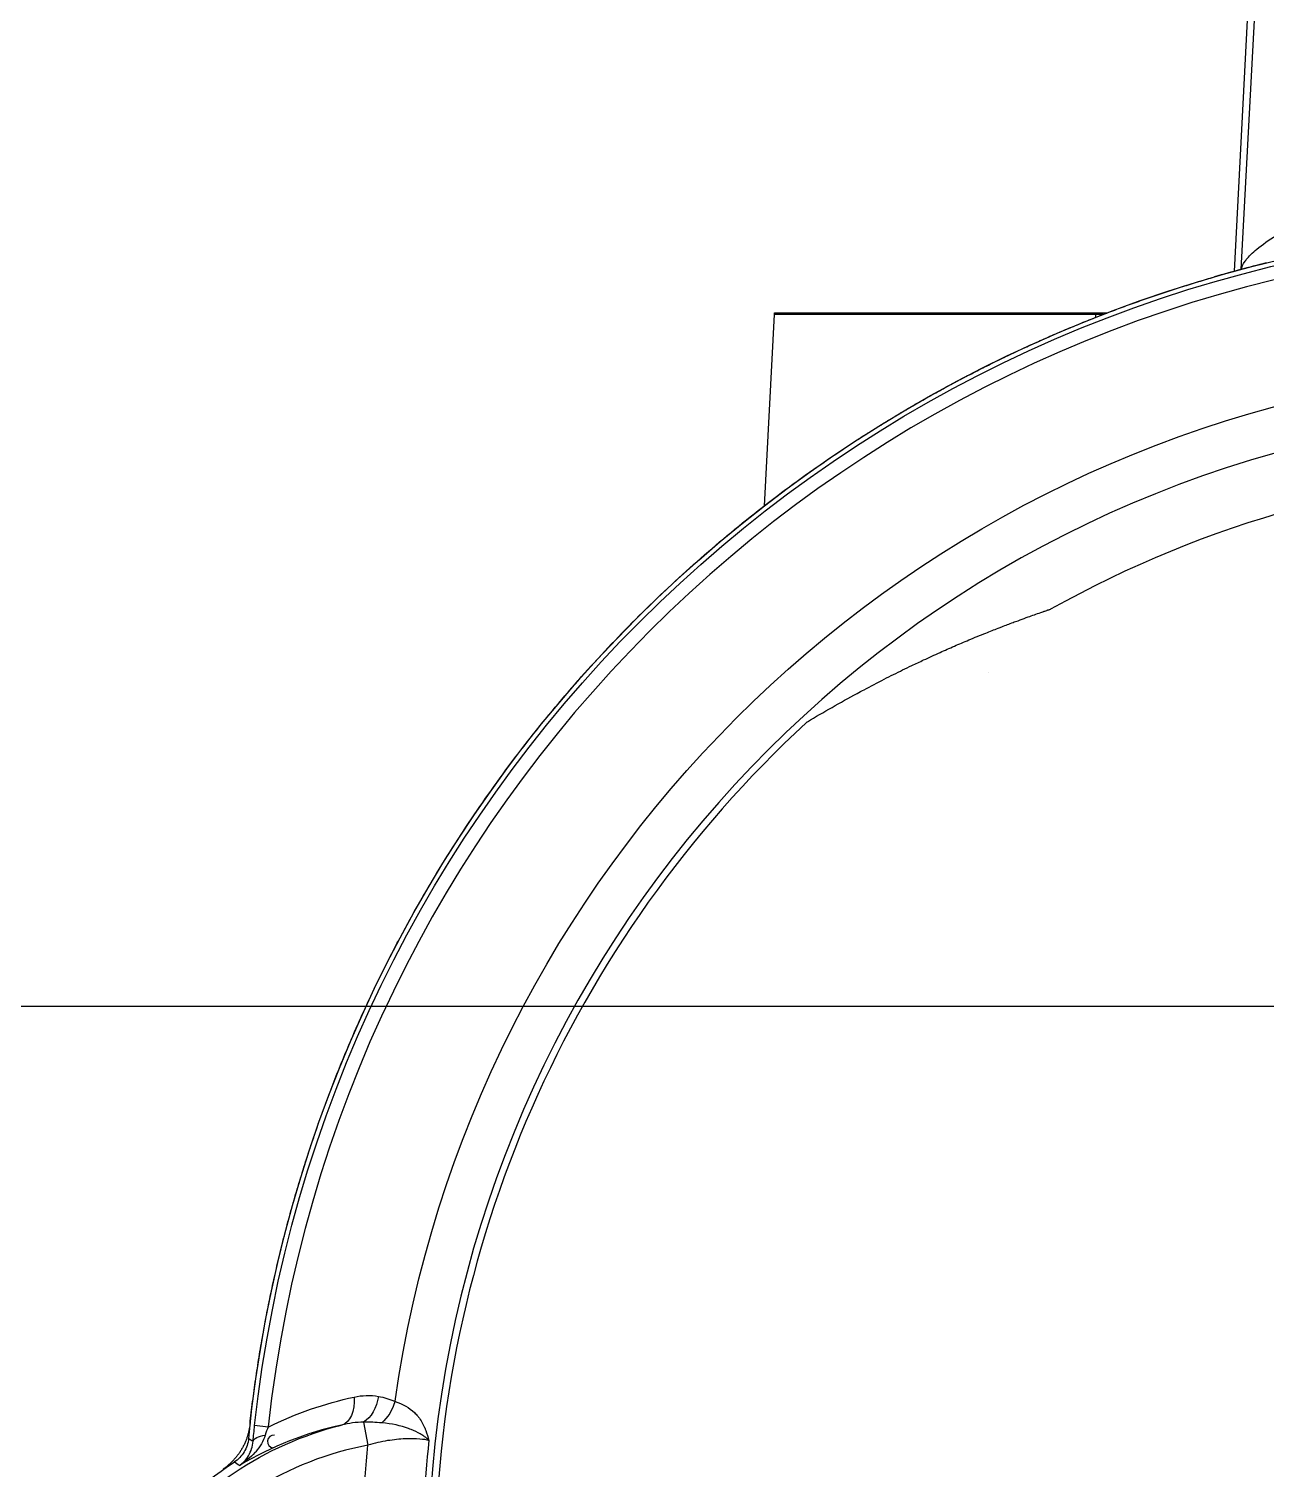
# Model space of a CAD drawing. Header units: millimetres. Extents: x 553637 to 584936, y 5008 to 53898.
# Drawn here: x 560180.6 to 560278, y 46739.5 to 46852.8 of the extents above; entities that cross this region are included whole.
import ezdxf

# ---------------------------------------------------------------- set-up
doc = ezdxf.new("R2010")
doc.units = ezdxf.units.MM
doc.header["$LTSCALE"] = 10
doc.header["$MEASUREMENT"] = 0
doc.layers.add('2', color=2, linetype='Continuous')
doc.layers.add('8', color=8, linetype='Continuous')

msp = doc.modelspace()

# ---------------------------------------------------------------- linework, layer by layer
at = {"layer": '2', "extrusion": (-1, 1.31047e-06, 1.33332e-29)}
for p, q in [((560275.52, 46833.75), (560276.55, 46853.49)), ((560276.05, 46833.89), (560277.08, 46853.49)), ((560238.52, 46815.3), (560239.31, 46830.34)), ((560265.15, 46830.34), (560239.31, 46830.34)), ((560264.61, 46830.13), (560264.61, 46830.34)), ((560266.84, 46810.13), (560266.84, 46810.13)), ((560266.97, 46810.19), (560266.97, 46810.19)), ((560264.39, 46808.94), (560264.39, 46808.94)), ((560199.47, 46742.82), (560198.4, 46742.94)), ((560206.98, 46743.2), (560207.32, 46741.39))]:
    msp.add_line(p, q, dxfattribs=at)
at = {"layer": '2', "extrusion": (3.3667e-22, 2.56909e-16, -1)}
for centre, radius, start, end in [((-560303.41, 46731.49), 105.99, 5.6479, 84.351), ((-560303.41, 46731.49), 105.63, 6.2249, 83.7714), ((-560277.01, 46830.01), 4.5, 46.952, 47.1597), ((-560303.41, 46731.49), 94.9, 8.0915, 81.884), ((-560303.41, 46731.49), 86.73, 60.7815, 115.472), ((-560211.93, 46716.51), 27.3, 36.8037, 75.8341), ((-560303.41, 46731.49), 96.6, 354.0969, 5.8832), ((-560211.93, 46716.51), 27.99, 36.8053, 57.2755)]:
    msp.add_arc(centre, radius, start, end, dxfattribs=at)
at = {"layer": '2'}
for centre, radius, start, end in [((560303.41, 46731.49), 104.56, 96.2287, 173.7751), ((560303.41, 46731.49), 106, 103.8639, 106.1361), ((560303.41, 46731.49), 91.36, 101.9162, 258.0836), ((560303.41, 46731.49), 90.82, 132.7093, 227.2905), ((560211.93, 46716.51), 25.3, 100.5032, 122.2334), ((560199.91, 46741.68), 0.5, 84.6504, 264.6504), ((560303.41, 46731.49), 91.87, 173.5709, 186.4725)]:
    msp.add_arc(centre, radius, start, end, dxfattribs=at)
msp.add_ellipse((560263.65, 46830.24), major_axis=(0, 2), ratio=0.479426, start_param=4.764738, end_param=4.837585, dxfattribs=at)
at = {"layer": '2', "extrusion": (3.3667e-22, 2.56909e-16, -1)}
for centre, major_axis, ratio, start_param, end_param in [((560204.64, 46745.4), (0.55, -2.44), 0.617656, 4.940677, 6.238795), ((560206.56, 46745.46), (-0.44, -2.46), 0.64256, 4.69005, 5.751407), ((560207.86, 46745.07), (-0.94, -2.32), 0.6313, 4.555752, 5.39257), ((560197.06, 46734.09), (-0.98, -8.97), 0.000013, 3.112346, 3.141593), ((560201.27, 46741.42), (-2.99, 0.26), 0.275932, 0.036317, 0.800399)]:
    msp.add_ellipse(centre, major_axis=major_axis, ratio=ratio, start_param=start_param, end_param=end_param, dxfattribs=at)
at = {"layer": '2'}
for points, degree, knots in [([(560276.05, 46833.9), (560276.08, 46834.08), (560276.18, 46834.3), (560276.35, 46834.54), (560276.38, 46834.58), (560276.41, 46834.62), (560276.44, 46834.67), (560276.65, 46834.92), (560276.93, 46835.2), (560277.28, 46835.5), (560277.69, 46835.84), (560278.21, 46836.21), (560278.82, 46836.57), (560279.17, 46836.78), (560279.54, 46836.99), (560279.94, 46837.19), (560280.96, 46837.7), (560282.14, 46838.19), (560283.42, 46838.58)], 3, [0.3969928, 0.3969928, 0.3969928, 0.3969928, 0.5, 0.5, 0.5, 0.5179289, 0.5179289, 0.5179289, 0.625, 0.625, 0.625, 0.75, 0.75, 0.75, 0.8207363, 0.8207363, 0.8207363, 1, 1, 1, 1]), ([(560198.04, 46743.07), (560199.61, 46757.28), (560203.56, 46771.23), (560209.86, 46784.37), (560224.53, 46805.06), (560244.42, 46820.54), (560253.74, 46826.06), (560263.66, 46830.33), (560273.95, 46833.31)], 5, [-0.9995562, -0.9995562, -0.9995562, -0.9995562, -0.9995562, -0.9995562, -0.5, -0.5, -0.5, -0.1256485, -0.1256485, -0.1256485, -0.1256485, -0.1256485, -0.1256485]), ([(560239.32, 46830.49), (560239.32, 46830.49), (560239.36, 46830.49), (560239.67, 46830.49), (560240.35, 46830.49), (560242.48, 46830.49), (560243.92, 46830.49), (560247.37, 46830.49), (560249.36, 46830.49), (560253.62, 46830.49), (560255.86, 46830.49), (560259.21, 46830.49), (560260.34, 46830.49), (560262.53, 46830.49), (560263.59, 46830.49), (560264.6, 46830.49)], 3, [1.83403, 1.83403, 1.83403, 1.83403, 2.02299, 2.02299, 2.690662, 2.690662, 3.358333, 3.358333, 4.025917, 4.025917, 4.693537, 4.693537, 5.037705, 5.037705, 5.38188, 5.38188, 5.38188, 5.38188]), ([(560241.9, 46798.31), (560243.18, 46799.07), (560244.49, 46799.82), (560245.82, 46800.54), (560246, 46800.64), (560246.18, 46800.74), (560246.37, 46800.83), (560246.89, 46801.11), (560247.42, 46801.39), (560247.95, 46801.66), (560248.19, 46801.78), (560248.44, 46801.9), (560248.68, 46802.03), (560249.16, 46802.26), (560249.64, 46802.5), (560250.12, 46802.73), (560250.43, 46802.88), (560250.74, 46803.02), (560251.05, 46803.17), (560251.48, 46803.37), (560251.91, 46803.56), (560252.34, 46803.76), (560252.71, 46803.93), (560253.09, 46804.09), (560253.47, 46804.26), (560253.85, 46804.42), (560254.23, 46804.58), (560254.61, 46804.74), (560255.05, 46804.93), (560255.5, 46805.11), (560255.95, 46805.29), (560256.27, 46805.42), (560256.59, 46805.55), (560256.92, 46805.67), (560257.02, 46805.71), (560257.11, 46805.75), (560257.21, 46805.78), (560257.5, 46805.9), (560257.8, 46806.01), (560258.09, 46806.12), (560258.22, 46806.17), (560258.35, 46806.22), (560258.48, 46806.26), (560258.7, 46806.34), (560258.91, 46806.42), (560259.12, 46806.5), (560259.18, 46806.52), (560259.23, 46806.54), (560259.28, 46806.56), (560259.44, 46806.61), (560259.61, 46806.67), (560259.77, 46806.73), (560259.81, 46806.74), (560259.84, 46806.75), (560259.88, 46806.77), (560260.06, 46806.83), (560260.24, 46806.89), (560260.42, 46806.96), (560260.44, 46806.96), (560260.46, 46806.97), (560260.48, 46806.98), (560260.52, 46806.99), (560260.55, 46807), (560260.58, 46807.01), (560260.64, 46807.03), (560260.69, 46807.05), (560260.75, 46807.07), (560260.76, 46807.07), (560260.77, 46807.08), (560260.78, 46807.08), (560260.8, 46807.08), (560260.81, 46807.09), (560260.83, 46807.1), (560260.84, 46807.1), (560260.86, 46807.1), (560260.87, 46807.11), (560260.88, 46807.11), (560260.9, 46807.12), (560260.91, 46807.12), (560260.94, 46807.13), (560260.96, 46807.14), (560260.99, 46807.15), (560261.02, 46807.16), (560261.04, 46807.17), (560261.07, 46807.18)], 3, [0.0005055, 0.0005055, 0.0005055, 0.0005055, 0.2204479, 0.2204479, 0.2204479, 0.2503791, 0.2503791, 0.2503791, 0.3360249, 0.3360249, 0.3360249, 0.3753159, 0.3753159, 0.3753159, 0.4515996, 0.4515996, 0.4515996, 0.5002528, 0.5002528, 0.5002528, 0.5671758, 0.5671758, 0.5671758, 0.6251896, 0.6251896, 0.6251896, 0.6827515, 0.6827515, 0.6827515, 0.7501264, 0.7501264, 0.7501264, 0.7983272, 0.7983272, 0.7983272, 0.8125948, 0.8125948, 0.8125948, 0.8561154, 0.8561154, 0.8561154, 0.8750632, 0.8750632, 0.8750632, 0.9062974, 0.9062974, 0.9062974, 0.9139056, 0.9139056, 0.9139056, 0.9375316, 0.9375316, 0.9375316, 0.9427906, 0.9427906, 0.9427906, 0.9687658, 0.9687658, 0.9687658, 0.9717018, 0.9717018, 0.9717018, 0.9765743, 0.9765743, 0.9765743, 0.9843829, 0.9843829, 0.9843829, 0.9861196, 0.9861196, 0.9861196, 0.9882872, 0.9882872, 0.9882872, 0.9902393, 0.9902393, 0.9902393, 0.9921914, 0.9921914, 0.9921914, 0.9960957, 0.9960957, 0.9960957, 1, 1, 1, 1]), ([(560209.45, 46744.84), (560210.06, 46744.64), (560210.57, 46744.34), (560210.98, 46743.96), (560211.07, 46743.87), (560211.16, 46743.78), (560211.24, 46743.68), (560211.26, 46743.65), (560211.28, 46743.63), (560211.3, 46743.61), (560211.49, 46743.36), (560211.65, 46743.08), (560211.78, 46742.79), (560211.78, 46742.77), (560211.79, 46742.75), (560211.8, 46742.73), (560211.81, 46742.71), (560211.82, 46742.69), (560211.83, 46742.66), (560211.84, 46742.63), (560211.86, 46742.59), (560211.87, 46742.56), (560211.97, 46742.3), (560212.05, 46742.04), (560212.12, 46741.77)], 3, [0, 0, 0, 0, 0.002489751, 0.002489751, 0.002489751, 0.003064309, 0.003064309, 0.003064309, 0.003199855, 0.003199855, 0.003199855, 0.004596464, 0.004596464, 0.004596464, 0.004691186, 0.004691186, 0.004691186, 0.004787983, 0.004787983, 0.004787983, 0.004955562, 0.004955562, 0.004955562, 0.006128618, 0.006128618, 0.006128618, 0.006128618]), ([(560212.12, 46741.77), (560212.04, 46741.85), (560211.95, 46741.94), (560211.84, 46742.02), (560211.8, 46742.05), (560211.76, 46742.08), (560211.72, 46742.1), (560211.67, 46742.14), (560211.61, 46742.18), (560211.55, 46742.21), (560211.52, 46742.23), (560211.48, 46742.26), (560211.44, 46742.28), (560211.23, 46742.4), (560210.98, 46742.52), (560210.71, 46742.63), (560210.65, 46742.65), (560210.58, 46742.68), (560210.51, 46742.7), (560209.91, 46742.92), (560209.2, 46743.09), (560208.4, 46743.15)], 3, [0, 0, 0, 0, 0.000814772, 0.000814772, 0.000814772, 0.001086363, 0.001086363, 0.001086363, 0.001448484, 0.001448484, 0.001448484, 0.00167159, 0.00167159, 0.00167159, 0.002896968, 0.002896968, 0.002896968, 0.003189559, 0.003189559, 0.003189559, 0.005793936, 0.005793936, 0.005793936, 0.005793936]), ([(560197.93, 46741.92), (560197.91, 46741.73), (560197.87, 46741.55), (560197.76, 46741.19), (560197.67, 46741.02), (560197.48, 46740.7), (560197.36, 46740.55), (560197.1, 46740.28), (560196.95, 46740.16), (560196.79, 46740.06)], 3, [0, 0, 0, 0, 0.0556198, 0.0556198, 0.1126851, 0.1126851, 0.1697507, 0.1697507, 0.2253703, 0.2253703, 0.2253703, 0.2253703]), ([(560199.24, 46742.19), (560199.09, 46741.7), (560198.82, 46741.26), (560198.49, 46740.88), (560198.47, 46740.86), (560198.45, 46740.84), (560198.43, 46740.82), (560198.07, 46740.42), (560197.65, 46740.07), (560197.21, 46739.79)], 3, [0, 0, 0, 0, 0.001518095, 0.001518095, 0.001518095, 0.001601822, 0.001601822, 0.001601822, 0.003203644, 0.003203644, 0.003203644, 0.003203644]), ([(560197.21, 46739.79), (560197.48, 46739.98), (560197.73, 46740.24), (560197.92, 46740.55), (560197.93, 46740.57), (560197.94, 46740.58), (560197.94, 46740.6), (560198.12, 46740.9), (560198.25, 46741.27), (560198.28, 46741.71)], 3, [0, 0, 0, 0, 0.001607954, 0.001607954, 0.001607954, 0.001677327, 0.001677327, 0.001677327, 0.003215958, 0.003215958, 0.003215958, 0.003215958]), ([(560212.12, 46741.77), (560211.78, 46741.85), (560211.13, 46741.93), (560210.29, 46741.89), (560210.27, 46741.89), (560210.26, 46741.89), (560210.24, 46741.89), (560209.82, 46741.87), (560209.35, 46741.82), (560208.87, 46741.75), (560208.36, 46741.66), (560207.84, 46741.54), (560207.32, 46741.39)], 3, [0, 0, 0, 0, 0.003114101, 0.003114101, 0.003114101, 0.003164388, 0.003164388, 0.003164388, 0.004710954, 0.004710954, 0.004710954, 0.006328776, 0.006328776, 0.006328776, 0.006328776])]:
    msp.add_open_spline(points, degree=degree, knots=knots, dxfattribs=at)
for points, degree in [([(560239.31, 46830.34), (560239.31, 46830.39), (560239.32, 46830.44), (560239.32, 46830.49)], 3), ([(560264.6, 46830.49), (560264.91, 46830.49), (560265.22, 46830.49), (560265.53, 46830.49)], 3), ([(560274.38, 46813.21), (560274.38, 46813.21), (560274.38, 46813.21), (560274.38, 46813.21)], 3), ([(560271.76, 46812.23), (560271.76, 46812.23), (560271.76, 46812.23), (560271.76, 46812.23)], 3), ([(560268.11, 46810.7), (560268.11, 46810.7), (560268.11, 46810.7), (560268.11, 46810.7)], 3), ([(560268.92, 46811.06), (560268.92, 46811.06), (560268.92, 46811.06), (560268.92, 46811.06)], 3), ([(560268.93, 46811.07), (560268.93, 46811.07), (560268.93, 46811.07), (560268.93, 46811.07)], 3), ([(560256.18, 46802.2), (560256.18, 46802.2), (560256.18, 46802.2), (560256.18, 46802.2)], 3), ([(560241.81, 46798.22), (560241.84, 46798.25), (560241.87, 46798.28), (560241.89, 46798.3)], 3), ([(560199.47, 46742.82), (560201.66, 46743.9), (560203.92, 46744.68), (560206.23, 46745.18)], 3), ([(560206.23, 46745.18), (560206.87, 46745.32), (560207.51, 46745.35), (560208.15, 46745.23)], 3), ([(560208.15, 46745.23), (560208.6, 46745.15), (560209.03, 46745.01), (560209.45, 46744.84)], 3), ([(560210.92, 46744.01), (560210.92, 46744.01), (560210.92, 46744.01), (560210.92, 46744.01)], 3), ([(560211.1, 46743.83), (560211.1, 46743.83), (560211.1, 46743.83), (560211.1, 46743.83)], 3), ([(560198.04, 46743.07), (560197.93, 46742.01), (560197.51, 46740.98), (560196.8, 46740.11), (560195.92, 46739.51)], 4), ([(560205.25, 46742.98), (560202.48, 46742.37), (560199.79, 46741.33), (560197.21, 46739.79)], 3), ([(560198.28, 46741.71), (560198.32, 46742.11), (560198.36, 46742.52), (560198.4, 46742.94)], 3), ([(560199.47, 46742.82), (560199.38, 46742.62), (560199.3, 46742.41), (560199.24, 46742.19)], 3), ([(560204.04, 46742.69), (560204.04, 46742.69), (560204.04, 46742.69), (560204.04, 46742.69)], 3), ([(560206.98, 46743.2), (560206.4, 46743.2), (560205.82, 46743.12), (560205.25, 46742.98)], 3), ([(560208.4, 46743.15), (560207.94, 46743.19), (560207.46, 46743.21), (560206.98, 46743.2)], 3), ([(560197.93, 46741.92), (560198.05, 46741.85), (560198.17, 46741.78), (560198.28, 46741.71)], 3), ([(560201.13, 46741.72), (560201.13, 46741.72), (560201.13, 46741.72), (560201.13, 46741.72)], 3), ([(560202.34, 46742.16), (560202.34, 46742.17), (560202.34, 46742.17), (560202.34, 46742.17)], 3), ([(560203.07, 46742.4), (560203.07, 46742.4), (560203.07, 46742.4), (560203.07, 46742.4)], 3), ([(560210.27, 46741.89), (560210.27, 46741.89), (560210.27, 46741.89), (560210.27, 46741.89)], 3), ([(560210.51, 46741.9), (560210.51, 46741.9), (560210.51, 46741.9), (560210.51, 46741.9)], 3), ([(560211.48, 46741.86), (560211.48, 46741.86), (560211.48, 46741.86), (560211.48, 46741.86)], 3), ([(560211.58, 46742.19), (560211.58, 46742.19), (560211.58, 46742.19), (560211.58, 46742.19)], 3), ([(560197.21, 46739.79), (560197.07, 46739.88), (560196.93, 46739.97), (560196.79, 46740.06)], 3)]:
    msp.add_open_spline(points, degree=degree, dxfattribs=at)
at = {"layer": '8'}
msp.add_line((558435.95, 46775.94), (561068.19, 46775.94), dxfattribs=at)

doc.saveas('drawing.dxf')
